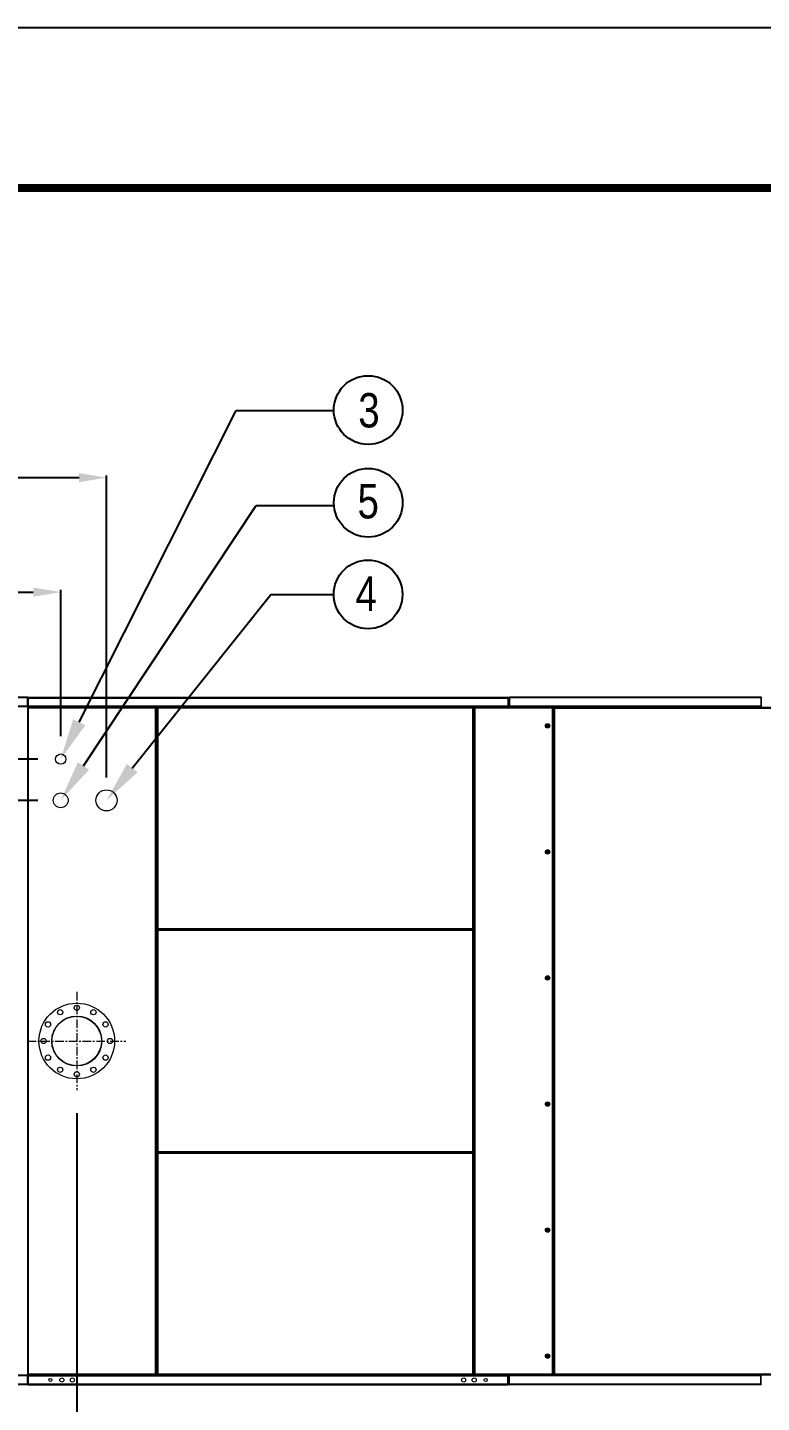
# Model space of a CAD drawing. Header units: millimetres. Extents: x -662366 to 32042, y -139401 to 24090.
# Drawn here: x 13228 to 16432, y 18091 to 24090 of the extents above; entities that cross this region are included whole.
import ezdxf
from ezdxf import colors
from ezdxf.entities.mleader import LeaderData, LeaderLine
from ezdxf.enums import TextEntityAlignment as Align
from ezdxf.math import Vec2, Vec3

# ---------------------------------------------------------------- set-up
doc = ezdxf.new("R2010")
doc.units = ezdxf.units.MM
doc.linetypes.add('CENTER', pattern=[2, 1.25, -0.25, 0.25, -0.25])
for name, color, linetype in [('center', 1, 'CENTER'), ('냉각탑_dim', 1, 'Continuous'), ('냉각탑_form', 1, 'Continuous'), ('냉각탑_text', 3, 'Continuous')]:
    doc.layers.add(name, color=color, linetype=linetype)
doc.styles.get("Standard").update_dxf_attribs({"font": 'arial.ttf'})
doc.dimstyles.new('1.40', dxfattribs={"dimscale": 20, "dimtxt": 1.5, "dimasz": 1, "dimexe": 0.5, "dimexo": 0.5, "dimgap": 0.5, "dimtad": 1, "dimdec": 0, "dimzin": 0, "dimdsep": 46, "dimtxsty": 'Standard', "dimcen": 0, "dimclrd": 2, "dimclre": 2, "dimclrt": 3, "dimadec": 0, "dimazin": 0, "dimtfac": 1, "dimtdec": 0, "dimtmove": 0, "dimatfit": 0, "dimfxl": 1, "dimtolj": 1, "dimtzin": 0, "dimlwd": -1, "dimlwe": -1, "dimarcsym": 0})

# ---------------------------------------------------------------- blocks, each defined once
blk = doc.blocks.new('*D278')
at = {"color": 2, "transparency": 16777216}
for p, q in [((13128.4, 19667.8), (10747.8, 19667.8)), ((10757.8, 19547.8), (10757.8, 18287.9)), ((11428.4, 18167.9), (10747.8, 18167.9))]:
    blk.add_line(p, q, dxfattribs=at)
for points in [[(10737.8, 19547.8), (10777.8, 19547.8), (10757.8, 19667.8)], [(10737.8, 18287.9), (10777.8, 18287.9), (10757.8, 18167.9)]]:
    blk.add_solid(points, dxfattribs=at)
at = {"layer": 'Defpoints', "color": 0, "transparency": 16777216}
for p in [(13228.4, 19667.8), (10757.8, 18167.9), (11528.4, 18167.9)]:
    blk.add_point(p, dxfattribs=at)
at = {"color": 3, "lineweight": 5, "transparency": 16777216, "insert": (10626.3, 18917.9), "char_height": 140, "attachment_point": 5, "rotation": 90}
blk.add_mtext('\\A1;1500', dxfattribs=at)
blk = doc.blocks.new('*D287')
at = {"color": 2, "transparency": 16777216}
for p, q in [((13443.6, 19353.3), (13443.6, 17286.9)), ((11528.4, 18067.9), (11528.4, 17286.9)), ((13323.6, 17296.9), (11648.4, 17296.9))]:
    blk.add_line(p, q, dxfattribs=at)
for points in [[(11648.4, 17316.9), (11648.4, 17276.9), (11528.4, 17296.9)], [(13323.6, 17316.9), (13323.6, 17276.9), (13443.6, 17296.9)]]:
    blk.add_solid(points, dxfattribs=at)
at = {"layer": 'Defpoints', "color": 0, "transparency": 16777216}
for p in [(13443.6, 19453.3), (11528.4, 18167.9), (11528.4, 17296.9)]:
    blk.add_point(p, dxfattribs=at)
at = {"color": 3, "lineweight": 5, "transparency": 16777216, "insert": (12486, 17428.3), "char_height": 140, "attachment_point": 5}
blk.add_mtext('\\A1;1915', dxfattribs=at)
blk = doc.blocks.new('*D288')
at = {"color": 2, "transparency": 16777216}
for p, q in [((11123, 21287.9), (11123, 21407.9)), ((11428.4, 21167.9), (11113, 21167.9)), ((11123, 20897.9), (11123, 21167.9)), ((13273.4, 20897.9), (11113, 20897.9)), ((11123, 20777.9), (11123, 20657.9))]:
    blk.add_line(p, q, dxfattribs=at)
for points in [[(11103, 21287.9), (11143, 21287.9), (11123, 21167.9)], [(11103, 20777.9), (11143, 20777.9), (11123, 20897.9)]]:
    blk.add_solid(points, dxfattribs=at)
at = {"layer": 'Defpoints', "color": 0, "transparency": 16777216}
for p in [(11123, 21167.9), (11528.4, 21167.9), (13373.4, 20897.9)]:
    blk.add_point(p, dxfattribs=at)
at = {"color": 3, "lineweight": 5, "transparency": 16777216, "insert": (10991.5, 21032.9), "char_height": 140, "attachment_point": 5, "rotation": 90}
blk.add_mtext('\\A1;270', dxfattribs=at)
blk = doc.blocks.new('*D289')
at = {"color": 2, "transparency": 16777216}
for p, q in [((11428.4, 21167.9), (10747.8, 21167.9)), ((10757.8, 21047.9), (10757.8, 20837.9)), ((13273.4, 20717.9), (10747.8, 20717.9))]:
    blk.add_line(p, q, dxfattribs=at)
for points in [[(10737.8, 21047.9), (10777.8, 21047.9), (10757.8, 21167.9)], [(10737.8, 20837.9), (10777.8, 20837.9), (10757.8, 20717.9)]]:
    blk.add_solid(points, dxfattribs=at)
at = {"layer": 'Defpoints', "color": 0, "transparency": 16777216}
for p in [(11528.4, 21167.9), (10757.8, 20717.9), (13373.4, 20717.9)]:
    blk.add_point(p, dxfattribs=at)
at = {"color": 3, "lineweight": 5, "transparency": 16777216, "insert": (10626.3, 20942.9), "char_height": 140, "attachment_point": 5, "rotation": 90}
blk.add_mtext('\\A1;450', dxfattribs=at)
blk = doc.blocks.new('*D290')
at = {"color": 2, "transparency": 16777216}
for p, q in [((11528.4, 21267.9), (11528.4, 21636.5)), ((11648.4, 21626.5), (13253.4, 21626.5)), ((13373.4, 20997.9), (13373.4, 21636.5))]:
    blk.add_line(p, q, dxfattribs=at)
for points in [[(11648.4, 21646.5), (11648.4, 21606.5), (11528.4, 21626.5)], [(13253.4, 21646.5), (13253.4, 21606.5), (13373.4, 21626.5)]]:
    blk.add_solid(points, dxfattribs=at)
at = {"layer": 'Defpoints', "color": 0, "transparency": 16777216}
for p in [(13373.4, 21626.5), (11528.4, 21167.9), (13373.4, 20897.9)]:
    blk.add_point(p, dxfattribs=at)
at = {"color": 3, "lineweight": 5, "transparency": 16777216, "insert": (12450.9, 21757.9), "char_height": 140, "attachment_point": 5}
blk.add_mtext('\\A1;1845', dxfattribs=at)
blk = doc.blocks.new('*D291')
at = {"color": 2, "transparency": 16777216}
for p, q in [((11528.4, 21267.9), (11528.4, 22136)), ((11648.4, 22126), (13453.4, 22126)), ((13573.4, 20817.9), (13573.4, 22136))]:
    blk.add_line(p, q, dxfattribs=at)
for points in [[(11648.4, 22146), (11648.4, 22106), (11528.4, 22126)], [(13453.4, 22146), (13453.4, 22106), (13573.4, 22126)]]:
    blk.add_solid(points, dxfattribs=at)
at = {"layer": 'Defpoints', "color": 0, "transparency": 16777216}
for p in [(13573.4, 22126), (11528.4, 21167.9), (13573.4, 20717.9)]:
    blk.add_point(p, dxfattribs=at)
at = {"color": 3, "lineweight": 5, "transparency": 16777216, "insert": (12550.9, 22257.5), "char_height": 140, "attachment_point": 5}
blk.add_mtext('\\A1;2045', dxfattribs=at)
blk = doc.blocks.new('43632')
at = {"color": 7, "lineweight": 13}
for centre, radius in [((149363.5, -87474.9), 165), ((149291, -87349.3), 11.5), ((149363.5, -87329.9), 11.5), ((149436, -87349.3), 11.5), ((149237.9, -87402.4), 11.5), ((149363.5, -87474.9), 109), ((149489.1, -87402.4), 11.5), ((149218.5, -87474.9), 11.5), ((149508.5, -87474.9), 11.5), ((149237.9, -87547.4), 11.5), ((149291, -87600.4), 11.5), ((149436, -87600.4), 11.5), ((149489.1, -87547.4), 11.5), ((149363.5, -87619.9), 11.5)]:
    blk.add_circle(centre, radius, dxfattribs=at)
blk = doc.blocks.new('4')
at = {"color": 0, "lineweight": 20}
for p, q in [((13228.4, 21167.9), (12228.4, 21167.9)), ((13228.4, 21164.9), (12228.4, 21164.9)), ((13228.4, 21128.9), (12228.4, 21128.9)), ((13228.4, 21125.9), (12228.4, 21125.9)), ((13228.4, 18209.9), (12228.4, 18209.9)), ((13228.4, 18206.9), (12228.4, 18206.9)), ((13228.4, 18170.9), (12228.4, 18170.9)), ((13228.4, 18167.9), (12228.4, 18167.9))]:
    blk.add_line(p, q, dxfattribs=at)
at = {"lineweight": 20}
blk.add_line((13228.4, 21164.4), (13228.4, 21167.9), dxfattribs=at)
at = {"color": 7, "lineweight": 20, "ltscale": 0.001111}
for p, q in [((13228.4, 21164.4), (13230.4, 21164.4)), ((13230.4, 21120.4), (13228.4, 21120.4)), ((13231.9, 21121.9), (13231.9, 21123.9)), ((13231.9, 21123.9), (13231.9, 21121.9)), ((13787.9, 21121.9), (13787.9, 21123.9)), ((13789.4, 21120.4), (13791.4, 21120.4)), ((15326.4, 21164.4), (15328.4, 21164.4)), ((15335.1, 21125.9), (15335.1, 21123.9)), ((16101.2, 21125.9), (16101.2, 21123.9)), ((16430.4, 21167.9), (16432.4, 21167.9)), ((16430.4, 21163.2), (16432.4, 21163.2)), ((13892.9, 20154.9), (13892.9, 20152.9)), ((13896.4, 20154.9), (13896.4, 20152.9)), ((13906, 20152.9), (13906, 20154.9)), ((13907.4, 20152.9), (13907.4, 20154.9)), ((13941.4, 20152.9), (13941.4, 20154.9)), ((13941.4, 20152.9), (13941.4, 20154.9)), ((13943.4, 20152.9), (13943.4, 20154.9)), ((13945.4, 20152.9), (13945.4, 20154.9)), ((13947.4, 20152.9), (13947.4, 20154.9)), ((13947.4, 20154.9), (13947.4, 20152.9)), ((13950.5, 20152.9), (13950.5, 20154.9)), ((13951.5, 20152.9), (13951.5, 20154.9)), ((14561.5, 20152.9), (14561.5, 20154.9)), ((15171.5, 20152.9), (15171.5, 20154.9)), ((13892.9, 19182.9), (13892.9, 19180.9)), ((13896.4, 19182.9), (13896.4, 19180.9)), ((13906, 19180.9), (13906, 19182.9)), ((13907.4, 19180.9), (13907.4, 19182.9)), ((13941.4, 19180.9), (13941.4, 19182.9)), ((13941.4, 19180.9), (13941.4, 19182.9)), ((13943.4, 19180.9), (13943.4, 19182.9)), ((13945.4, 19180.9), (13945.4, 19182.9)), ((13947.4, 19180.9), (13947.4, 19182.9)), ((13947.4, 19182.9), (13947.4, 19180.9)), ((13950.5, 19180.9), (13950.5, 19182.9)), ((13951.6, 19180.9), (13951.6, 19182.9)), ((14561.6, 19180.9), (14561.6, 19182.9)), ((15171.6, 19180.9), (15171.6, 19182.9)), ((13230.4, 18215.4), (13228.4, 18215.4)), ((13231.9, 18213.9), (13231.9, 18211.9)), ((13231.9, 18211.9), (13231.9, 18213.9)), ((13428.4, 18209.9), (13428.4, 18211.9)), ((13787.9, 18213.9), (13787.9, 18211.9)), ((13789.4, 18215.4), (13791.4, 18215.4)), ((13941.4, 18211.4), (13943.4, 18211.4)), ((13951.6, 18209.9), (13951.6, 18211.9)), ((14561.6, 18209.9), (14561.6, 18211.9)), ((15171.6, 18209.9), (15171.6, 18211.9)), ((15172.7, 18215.4), (15172.7, 18213.4)), ((15200.6, 18211.9), (15200.6, 18209.9)), ((15335.1, 18211.9), (15335.1, 18209.9)), ((16101.2, 18209.9), (16101.2, 18211.9)), ((13230.4, 18171.4), (13228.4, 18171.4)), ((15328.4, 18171.4), (15326.4, 18171.4)), ((16432.4, 18167.9), (16430.4, 18167.9))]:
    blk.add_line(p, q, dxfattribs=at)
at = {"color": 7, "lineweight": 20, "ltscale": 0.019444}
for p, q in [((13228.4, 21129.4), (13228.4, 21164.4)), ((13230.4, 21129.4), (13230.4, 21164.4)), ((13231.9, 21164.4), (13231.9, 21129.4)), ((15324.9, 21164.4), (15324.9, 21129.4)), ((15326.4, 21164.4), (15326.4, 21129.4)), ((15328.4, 21164.4), (15328.4, 21129.4)), ((13228.4, 18171.4), (13228.4, 18206.4)), ((13230.4, 18171.4), (13230.4, 18206.4)), ((13231.9, 18171.4), (13231.9, 18206.4)), ((15324.9, 18171.4), (15324.9, 18206.4)), ((15326.4, 18206.4), (15326.4, 18171.4)), ((15328.4, 18206.4), (15328.4, 18171.4))]:
    blk.add_line(p, q, dxfattribs=at)
at = {"color": 7, "lineweight": 20, "ltscale": 5.55556e-05}
for p, q in [((13228.4, 21120.4), (13228.4, 21120.3)), ((13230.4, 21120.4), (13230.4, 21120.3)), ((13232, 21123.9), (13231.9, 21123.9)), ((13232, 21121.9), (13231.9, 21121.9)), ((13787.9, 21123.9), (13787.8, 21123.9)), ((13787.9, 21121.9), (13787.8, 21121.9)), ((13789.4, 21120.3), (13789.4, 21120.4)), ((13791.4, 21120.3), (13791.4, 21120.4)), ((13228.4, 18215.5), (13228.4, 18215.4)), ((13230.4, 18215.5), (13230.4, 18215.4)), ((13231.9, 18213.9), (13232, 18213.9)), ((13231.9, 18211.9), (13232, 18211.9)), ((13787.8, 18213.9), (13787.9, 18213.9)), ((13787.8, 18211.9), (13787.9, 18211.9)), ((13789.4, 18215.4), (13789.4, 18215.5)), ((13791.4, 18215.4), (13791.4, 18215.5))]:
    blk.add_line(p, q, dxfattribs=at)
at = {"color": 7, "lineweight": 20}
for p, q in [((13228.4, 21120.3), (13228.4, 18215.5)), ((13231.9, 21167.9), (15324.9, 21167.9)), ((13231.9, 21164.4), (15324.9, 21164.4)), ((15324.9, 21129.4), (13231.9, 21129.4)), ((15324.9, 21125.9), (13231.9, 21125.9)), ((13232, 21120.3), (13232, 18215.5)), ((13787.8, 18215.5), (13787.8, 21120.3)), ((13791.4, 18215.5), (13791.4, 21120.3)), ((13792.9, 18211.9), (13792.9, 21123.9)), ((13792.9, 21120.4), (13792.9, 20202.4)), ((13793.4, 21120.4), (13793.4, 20158.4)), ((15171.9, 21123.9), (13796.9, 21123.9)), ((13796.9, 21120.4), (13796.9, 20158.4)), ((15171.9, 21120.4), (13796.9, 21120.4)), ((16427.3, 21167.9), (15333.5, 21167.9)), ((16427.3, 21164.8), (15333.5, 21164.8)), ((16427.3, 21129), (15333.5, 21129)), ((16427.3, 21125.9), (15333.5, 21125.9)), ((15520.3, 18215), (15520.3, 21120.8)), ((15523.4, 18215), (15523.4, 21120.8)), ((15524.9, 18215), (15524.9, 21120.8)), ((15526.4, 21120.8), (15526.4, 18215)), ((15529.5, 21123.9), (16623.3, 21123.9)), ((15529.5, 21120.8), (16623.3, 21120.8)), ((15529.5, 21120.8), (15529.5, 18215)), ((13796.9, 20158.4), (15171.9, 20158.4)), ((13793.4, 20149.4), (13793.4, 19186.4)), ((13796.9, 20154.9), (15171.9, 20154.9)), ((15171.9, 20152.9), (13796.9, 20152.9)), ((13796.9, 20149.4), (13796.9, 19186.4)), ((15171.9, 20149.4), (13796.9, 20149.4)), ((13793.4, 19177.4), (13793.4, 18215.4)), ((13796.9, 19186.4), (15171.9, 19186.4)), ((13796.9, 19182.9), (15171.9, 19182.9)), ((15171.9, 19180.9), (13796.9, 19180.9)), ((13796.9, 19177.4), (13796.9, 18215.4)), ((15171.9, 19177.4), (13796.9, 19177.4)), ((13792.9, 19133.4), (13792.9, 18215.4)), ((13231.9, 18209.9), (15324.9, 18209.9)), ((13231.9, 18206.4), (15324.9, 18206.4)), ((13796.9, 18215.4), (15171.9, 18215.4)), ((13796.9, 18211.9), (15171.9, 18211.9)), ((16427.3, 18209.9), (15333.5, 18209.9)), ((16427.3, 18206.8), (15333.5, 18206.8)), ((15529.5, 18215), (16623.3, 18215)), ((15529.5, 18211.9), (16623.3, 18211.9)), ((13231.9, 18171.4), (15324.9, 18171.4)), ((13231.9, 18167.9), (15324.9, 18167.9)), ((16427.3, 18171), (15333.5, 18171)), ((16427.3, 18167.9), (15333.5, 18167.9))]:
    blk.add_line(p, q, dxfattribs=at)
at = {"color": 7, "lineweight": 20, "ltscale": 0.002}
for p, q in [((13228.4, 21120.3), (13232, 21120.3)), ((13232, 21123.9), (13232, 21120.3)), ((13787.8, 21123.9), (13787.8, 21120.3)), ((13791.4, 21120.3), (13787.8, 21120.3)), ((13228.4, 18215.5), (13232, 18215.5)), ((13232, 18211.9), (13232, 18215.5)), ((13787.8, 18211.9), (13787.8, 18215.5)), ((13791.4, 18215.5), (13787.8, 18215.5))]:
    blk.add_line(p, q, dxfattribs=at)
at = {"color": 7, "lineweight": 20, "ltscale": 0.000888889}
for p, q in [((13232, 21120.4), (13230.4, 21120.4)), ((13787.8, 21120.4), (13789.4, 21120.4)), ((15174.5, 21120.8), (15176.1, 21120.8)), ((15177.6, 21122.3), (15177.6, 21123.9)), ((15330.4, 21167.9), (15332, 21167.9)), ((15330.4, 21129), (15332, 21129)), ((15527.9, 21123.9), (15527.9, 21122.3)), ((15527.9, 21123.9), (15529.5, 21123.9)), ((15527.9, 21122.3), (15529.5, 21122.3)), ((16398.8, 21124.3), (16398.8, 21125.9)), ((16418.8, 21124.3), (16418.8, 21125.9)), ((16430.4, 21167.9), (16428.8, 21167.9)), ((16430.4, 21129), (16428.8, 21129)), ((13232, 18215.4), (13230.4, 18215.4)), ((13787.8, 18215.4), (13789.4, 18215.4)), ((15176.1, 18215), (15174.5, 18215)), ((15177.6, 18211.9), (15177.6, 18213.5)), ((15330.4, 18206.8), (15332, 18206.8)), ((15529.5, 18213.5), (15527.9, 18213.5)), ((15527.9, 18211.9), (15527.9, 18213.5)), ((15529.5, 18211.9), (15527.9, 18211.9)), ((16398.8, 18211.5), (16398.8, 18209.9)), ((16418.8, 18211.5), (16418.8, 18209.9)), ((16430.4, 18206.8), (16428.8, 18206.8)), ((15330.4, 18167.9), (15332, 18167.9)), ((16430.4, 18167.9), (16428.8, 18167.9))]:
    blk.add_line(p, q, dxfattribs=at)
at = {"color": 7, "lineweight": 20, "ltscale": 0.001944}
for p, q in [((13231.9, 21164.4), (13231.9, 21167.9)), ((13231.9, 21129.4), (13231.9, 21125.9)), ((13792.9, 21123.9), (13789.4, 21123.9)), ((13796.4, 21123.9), (13792.9, 21123.9)), ((13793.4, 21120.4), (13796.9, 21120.4)), ((13796.4, 21120.4), (13796.4, 21123.9)), ((13796.9, 21123.9), (13796.9, 21120.4)), ((15171.9, 21123.9), (15171.9, 21120.4)), ((15175.4, 21120.4), (15171.9, 21120.4)), ((15324.9, 21164.4), (15324.9, 21167.9)), ((15324.9, 21129.4), (15324.9, 21125.9)), ((13793.4, 20158.4), (13796.9, 20158.4)), ((13796.9, 20154.9), (13796.9, 20158.4)), ((15171.9, 20154.9), (15171.9, 20158.4)), ((15175.4, 20158.4), (15171.9, 20158.4)), ((13793.4, 20149.4), (13796.9, 20149.4)), ((13796.9, 20152.9), (13796.9, 20149.4)), ((15171.9, 20152.9), (15171.9, 20149.4)), ((15175.4, 20149.4), (15171.9, 20149.4)), ((13793.4, 19186.4), (13796.9, 19186.4)), ((13793.4, 19177.4), (13796.9, 19177.4)), ((13796.9, 19182.9), (13796.9, 19186.4)), ((13796.9, 19180.9), (13796.9, 19177.4)), ((15171.9, 19182.9), (15171.9, 19186.4)), ((15175.4, 19186.4), (15171.9, 19186.4)), ((15171.9, 19180.9), (15171.9, 19177.4)), ((15175.4, 19177.4), (15171.9, 19177.4)), ((13231.9, 18206.4), (13231.9, 18209.9)), ((13796.4, 18211.9), (13792.9, 18211.9)), ((13793.4, 18215.4), (13796.9, 18215.4)), ((13796.4, 18211.9), (13796.4, 18215.4)), ((13796.9, 18211.9), (13796.9, 18215.4)), ((15171.9, 18211.9), (15171.9, 18215.4)), ((15175.4, 18215.4), (15171.9, 18215.4)), ((15324.9, 18206.4), (15324.9, 18209.9)), ((13231.9, 18167.9), (13231.9, 18171.4)), ((15324.9, 18167.9), (15324.9, 18171.4))]:
    blk.add_line(p, q, dxfattribs=at)
at = {"color": 7, "lineweight": 20, "ltscale": 6.4231e-06}
for p, q in [((13231.9, 21123.9), (13231.9, 21123.9)), ((13231.9, 21121.9), (13231.9, 21121.9)), ((13231.9, 18213.9), (13231.9, 18213.9)), ((13231.9, 18211.9), (13231.9, 18211.9))]:
    blk.add_line(p, q, dxfattribs=at)
at = {"color": 7, "lineweight": 20, "ltscale": 0.000833333}
for p, q in [((13231.9, 21120.4), (13231.9, 21121.9)), ((15177.6, 21120.8), (15176.1, 21120.8)), ((15177.6, 21120.8), (15177.6, 21122.3)), ((15333.5, 21167.9), (15332, 21167.9)), ((15333.5, 21167.9), (15332, 21167.9)), ((15332, 21129), (15333.5, 21129)), ((15526.4, 21120.8), (15524.9, 21120.8)), ((15527.9, 21120.8), (15527.9, 21122.3)), ((16428.8, 21167.9), (16427.3, 21167.9)), ((16428.8, 21167.9), (16427.3, 21167.9)), ((16428.8, 21129), (16427.3, 21129)), ((16427.3, 21129), (16427.3, 21127.5)), ((13231.9, 18215.4), (13231.9, 18213.9)), ((13791.4, 18215.4), (13792.9, 18215.4)), ((15177.6, 18215), (15176.1, 18215)), ((15177.6, 18215), (15177.6, 18213.5)), ((15332, 18206.8), (15333.5, 18206.8)), ((15526.4, 18215), (15524.9, 18215)), ((15527.9, 18215), (15527.9, 18213.5)), ((16427.3, 18206.8), (16427.3, 18208.3)), ((16428.8, 18206.8), (16427.3, 18206.8)), ((16428.8, 18206.8), (16427.3, 18206.8)), ((15333.5, 18167.9), (15332, 18167.9)), ((16428.8, 18167.9), (16427.3, 18167.9))]:
    blk.add_line(p, q, dxfattribs=at)
at = {"color": 7, "lineweight": 20, "ltscale": 6.29548e-05}
blk.add_line((13232, 21120.4), (13231.9, 21120.4), dxfattribs=at)
at = {"color": 7, "lineweight": 20, "ltscale": 0.308778}
for p, q in [((13787.8, 21123.9), (13232, 21123.9)), ((13787.8, 21120.3), (13232, 21120.3)), ((13232, 18215.5), (13787.8, 18215.5)), ((13232, 18211.9), (13787.8, 18211.9))]:
    blk.add_line(p, q, dxfattribs=at)
at = {"color": 7, "lineweight": 20, "ltscale": 5.55704e-05}
blk.add_line((13787.8, 21120.4), (13787.8, 21120.3), dxfattribs=at)
at = {"color": 7, "lineweight": 20, "ltscale": 0.000833337}
for p, q in [((13787.9, 21123.9), (13789.4, 21123.9)), ((13787.9, 21121.9), (13789.4, 21121.9)), ((13789.4, 18213.9), (13787.9, 18213.9)), ((13789.4, 18211.9), (13787.9, 18211.9))]:
    blk.add_line(p, q, dxfattribs=at)
at = {"color": 7, "lineweight": 20, "ltscale": 0.00094308}
blk.add_line((13792.9, 21123.4), (13791.2, 21123.4), dxfattribs=at)
at = {"color": 7, "lineweight": 20, "ltscale": 0.000864169}
blk.add_line((13791.3, 21120.4), (13792.9, 21120.4), dxfattribs=at)
at = {"color": 7, "lineweight": 20, "ltscale": 0.000277763}
for p, q in [((13796.4, 21123.9), (13796.9, 21123.9)), ((13796.4, 18211.9), (13796.9, 18211.9))]:
    blk.add_line(p, q, dxfattribs=at)
at = {"color": 7, "lineweight": 20, "ltscale": 0.003167}
blk.add_line((15177.6, 21123.9), (15171.9, 21123.9), dxfattribs=at)
at = {"color": 7, "lineweight": 20, "ltscale": 0.001445}
blk.add_line((15174.5, 21120.4), (15171.9, 21120.4), dxfattribs=at)
at = {"color": 7, "lineweight": 20, "ltscale": 0.265696}
for p, q in [((15171.9, 20642.1), (15171.9, 21120.4)), ((15175.4, 20642.1), (15175.4, 21120.4))]:
    blk.add_line(p, q, dxfattribs=at)
at = {"color": 7, "lineweight": 20, "ltscale": 0.000222222}
for p, q in [((15174.5, 21120.4), (15174.5, 21120.8)), ((15324.9, 18206.8), (15325.3, 18206.8)), ((13231.9, 18171), (13231.5, 18171))]:
    blk.add_line(p, q, dxfattribs=at)
at = {"color": 7, "lineweight": 20, "ltscale": 0.265918}
for p, q in [((15176.1, 20642.1), (15176.1, 21120.8)), ((15177.6, 20642.1), (15177.6, 21120.8)), ((15178.4, 21120.8), (15178.4, 20642.1)), ((15181.5, 21120.8), (15181.5, 20642.1))]:
    blk.add_line(p, q, dxfattribs=at)
at = {"color": 7, "lineweight": 20, "ltscale": 0.002167}
for p, q in [((15177.6, 21123.9), (15181.5, 21123.9)), ((15177.6, 21122.3), (15181.5, 21122.3)), ((15181.5, 21120.8), (15177.6, 21120.8)), ((15177.6, 18213.5), (15181.5, 18213.5)), ((15177.6, 18211.9), (15181.5, 18211.9))]:
    blk.add_line(p, q, dxfattribs=at)
at = {"color": 7, "lineweight": 20, "ltscale": 0.001722}
for p, q in [((15178.4, 21120.8), (15181.5, 21120.8)), ((15181.5, 21123.9), (15181.5, 21120.8)), ((15333.5, 21167.9), (15333.5, 21164.8)), ((15333.5, 21167.9), (15333.5, 21164.8)), ((15333.5, 21125.9), (15333.5, 21129)), ((15520.3, 21123.9), (15520.3, 21120.8)), ((15523.4, 21120.8), (15520.3, 21120.8)), ((15526.4, 21120.8), (15529.5, 21120.8)), ((15529.5, 21123.9), (15529.5, 21120.8)), ((16427.3, 21167.9), (16427.3, 21164.8)), ((16427.3, 21125.9), (16427.3, 21129)), ((15178.4, 18215), (15181.5, 18215)), ((15181.5, 18211.9), (15181.5, 18215)), ((15333.5, 18209.9), (15333.5, 18206.8)), ((15520.3, 18211.9), (15520.3, 18215)), ((15523.4, 18215), (15520.3, 18215)), ((15526.4, 18215), (15529.5, 18215)), ((15529.5, 18211.9), (15529.5, 18215)), ((16427.3, 18209.9), (16427.3, 18206.8)), ((15333.5, 18167.9), (15333.5, 18171)), ((15333.5, 18167.9), (15333.5, 18171)), ((16427.3, 18167.9), (16427.3, 18171))]:
    blk.add_line(p, q, dxfattribs=at)
at = {"color": 7, "lineweight": 20, "ltscale": 0.188222}
for p, q in [((15520.3, 21123.9), (15181.5, 21123.9)), ((15520.3, 21120.8), (15181.5, 21120.8)), ((15181.5, 18215), (15520.3, 18215)), ((15181.5, 18211.9), (15520.3, 18211.9))]:
    blk.add_line(p, q, dxfattribs=at)
at = {"color": 7, "lineweight": 20, "ltscale": 0.021611}
for p, q in [((15330.4, 21167.9), (15330.4, 21129)), ((15332, 21167.9), (15332, 21129)), ((16428.8, 21167.9), (16428.8, 21129)), ((16430.4, 21167.9), (16430.4, 21129)), ((15330.4, 18167.9), (15330.4, 18206.8)), ((15332, 18167.9), (15332, 18206.8)), ((16428.8, 18167.9), (16428.8, 18206.8)), ((16428.8, 18167.9), (16428.8, 18206.8)), ((16430.4, 18167.9), (16430.4, 18206.8))]:
    blk.add_line(p, q, dxfattribs=at)
at = {"color": 7, "lineweight": 20, "ltscale": 0.002803}
blk.add_line((15330.4, 21123.9), (15330.4, 21128.9), dxfattribs=at)
at = {"color": 7, "lineweight": 20, "ltscale": 0.005602}
blk.add_line((15343.6, 21167.9), (15333.5, 21167.9), dxfattribs=at)
at = {"color": 7, "lineweight": 20, "ltscale": 0.009389}
for p, q in [((15350.4, 21167.9), (15333.5, 21167.9)), ((16427.3, 21167.9), (16410.4, 21167.9))]:
    blk.add_line(p, q, dxfattribs=at)
at = {"color": 7, "lineweight": 20, "ltscale": 0.00111}
blk.add_line((15333.6, 21123.9), (15333.6, 21125.9), dxfattribs=at)
at = {"color": 7, "lineweight": 20, "ltscale": 0.003787}
blk.add_line((15343.6, 21167.9), (15350.4, 21167.9), dxfattribs=at)
at = {"color": 7, "lineweight": 20, "ltscale": 0.155556}
for p, q in [((15350.4, 21167.9), (15630.4, 21167.9)), ((16130.4, 21167.9), (16410.4, 21167.9))]:
    blk.add_line(p, q, dxfattribs=at)
at = {"color": 7, "lineweight": 20, "ltscale": 1.55751e-05}
blk.add_line((15474.6, 21123.9), (15474.5, 21123.9), dxfattribs=at)
at = {"color": 7, "lineweight": 20, "ltscale": 0.004222}
for p, q in [((15520.3, 21122.4), (15527.9, 21122.4)), ((15527.9, 18213.4), (15520.3, 18213.4))]:
    blk.add_line(p, q, dxfattribs=at)
at = {"color": 7, "lineweight": 20, "ltscale": 0.00083335}
for p, q in [((15523.4, 21120.8), (15524.9, 21120.8)), ((15523.4, 18215), (15524.9, 18215))]:
    blk.add_line(p, q, dxfattribs=at)
at = {"color": 7, "lineweight": 20, "ltscale": 0.000888874}
blk.add_line((15527.9, 21120.8), (15529.5, 21120.8), dxfattribs=at)
at = {"color": 7, "lineweight": 20, "ltscale": 0.027778}
for p, q in [((15630.4, 21167.9), (15680.4, 21167.9)), ((16080.4, 21167.9), (16130.4, 21167.9))]:
    blk.add_line(p, q, dxfattribs=at)
at = {"color": 7, "lineweight": 20, "ltscale": 0.222222}
blk.add_line((15680.4, 21167.9), (16080.4, 21167.9), dxfattribs=at)
at = {"color": 7, "lineweight": 20, "ltscale": 0.000222223}
for p, q in [((16398.8, 21123.9), (16398.8, 21124.3)), ((16418.8, 21123.9), (16418.8, 21124.3))]:
    blk.add_line(p, q, dxfattribs=at)
at = {"color": 7, "lineweight": 20, "ltscale": 0.011111}
for p, q in [((16398.8, 21124.3), (16418.8, 21124.3)), ((16418.8, 18211.5), (16398.8, 18211.5)), ((16418.8, 18209.9), (16398.8, 18209.9))]:
    blk.add_line(p, q, dxfattribs=at)
at = {"color": 7, "lineweight": 20, "ltscale": 0.002588}
blk.add_line((16410.4, 21167.9), (16415.1, 21167.9), dxfattribs=at)
at = {"color": 7, "lineweight": 20, "ltscale": 0.007103}
blk.add_line((16414.5, 21167.9), (16427.3, 21167.9), dxfattribs=at)
at = {"color": 7, "lineweight": 20, "ltscale": 0.265556}
for p, q in [((15171.9, 18215.4), (15171.9, 20642.1)), ((15175.4, 18215.4), (15175.4, 20642.1))]:
    blk.add_line(p, q, dxfattribs=at)
at = {"color": 7, "lineweight": 20, "ltscale": 0.265778}
for p, q in [((15176.1, 18215), (15176.1, 20642.1)), ((15177.6, 18215), (15177.6, 20642.1)), ((15178.4, 20642.1), (15178.4, 18215)), ((15181.5, 20642.1), (15181.5, 18215))]:
    blk.add_line(p, q, dxfattribs=at)
at = {"color": 7, "lineweight": 20, "ltscale": 0.000833334}
for p, q in [((13791.4, 20202.4), (13792.9, 20202.4)), ((13791.4, 19872.9), (13792.9, 19872.9)), ((13791.4, 19832.9), (13792.9, 19832.9)), ((13791.4, 19502.9), (13792.9, 19502.9)), ((13791.4, 19462.9), (13792.9, 19462.9)), ((13791.4, 19133.4), (13792.9, 19133.4))]:
    blk.add_line(p, q, dxfattribs=at)
at = {"color": 7, "lineweight": 20, "ltscale": 0.173056}
for p, q in [((13792.9, 19881.9), (13792.9, 20193.4)), ((13792.9, 19142.4), (13792.9, 19453.9))]:
    blk.add_line(p, q, dxfattribs=at)
at = {"color": 7, "lineweight": 20, "ltscale": 0.005}
for p, q in [((13796.4, 20149.4), (13796.4, 20158.4)), ((15174.5, 20149.4), (15174.5, 20158.4)), ((13796.4, 19177.4), (13796.4, 19186.4)), ((15174.5, 19177.4), (15174.5, 19186.4))]:
    blk.add_line(p, q, dxfattribs=at)
at = {"color": 7, "lineweight": 20, "ltscale": 0.022222}
for p, q in [((13792.9, 19832.9), (13792.9, 19872.9)), ((13792.9, 19462.9), (13792.9, 19502.9))]:
    blk.add_line(p, q, dxfattribs=at)
at = {"color": 7, "lineweight": 20, "ltscale": 0.183333}
blk.add_line((13792.9, 19502.9), (13792.9, 19832.9), dxfattribs=at)
at = {"color": 7, "lineweight": 20, "ltscale": 0.000203026}
blk.add_line((13228.4, 18206.4), (13228.4, 18206.8), dxfattribs=at)
at = {"color": 7, "lineweight": 20, "ltscale": 1.29946e-05}
blk.add_line((13231.5, 18209.9), (13231.5, 18209.9), dxfattribs=at)
at = {"color": 7, "lineweight": 20, "ltscale": 0.000222127}
blk.add_line((13231.5, 18209.9), (13231.9, 18209.9), dxfattribs=at)
at = {"color": 7, "lineweight": 20, "ltscale": 0.000580935}
for p, q in [((13231.5, 18206.8), (13231.5, 18207.8)), ((15325.3, 18207.8), (15325.3, 18206.8)), ((15325.3, 18206.8), (15325.3, 18207.8))]:
    blk.add_line(p, q, dxfattribs=at)
at = {"color": 7, "lineweight": 20, "ltscale": 0.019889}
for p, q in [((13231.5, 18206.8), (13231.5, 18171)), ((15325.3, 18206.8), (15325.3, 18171)), ((15325.3, 18171), (15325.3, 18206.8))]:
    blk.add_line(p, q, dxfattribs=at)
at = {"color": 7, "lineweight": 20, "ltscale": 0.000222221}
blk.add_line((13231.5, 18206.8), (13231.9, 18206.8), dxfattribs=at)
at = {"color": 7, "lineweight": 20, "ltscale": 0.000277643}
blk.add_line((13578.5, 18211.4), (13578.5, 18211.9), dxfattribs=at)
at = {"color": 7, "lineweight": 20, "ltscale": 0.001297}
blk.add_line((13580.9, 18211.4), (13578.5, 18211.4), dxfattribs=at)
at = {"color": 7, "lineweight": 20, "ltscale": 0.000277654}
blk.add_line((13580.9, 18211.4), (13580.9, 18211.9), dxfattribs=at)
at = {"color": 7, "lineweight": 20, "ltscale": 0.001937}
blk.add_line((13584.4, 18211.4), (13580.9, 18211.4), dxfattribs=at)
at = {"color": 7, "lineweight": 20, "ltscale": 0.000277655}
blk.add_line((13584.4, 18211.4), (13584.4, 18211.9), dxfattribs=at)
at = {"color": 7, "lineweight": 20, "ltscale": 0.178662}
blk.add_line((13906, 18211.4), (13584.4, 18211.4), dxfattribs=at)
at = {"color": 7, "lineweight": 20, "ltscale": 0.000832482}
blk.add_line((13688.4, 18209.9), (13688.4, 18211.4), dxfattribs=at)
at = {"color": 7, "lineweight": 20, "ltscale": 0.000924157}
for p, q in [((13714.9, 18210.9), (13713.4, 18210.2)), ((13721.9, 18210.9), (13723.4, 18210.2)), ((13721.9, 18210.9), (13723.4, 18210.2))]:
    blk.add_line(p, q, dxfattribs=at)
at = {"color": 7, "lineweight": 20, "ltscale": 0.00411}
blk.add_line((13713.4, 18210.2), (13720.8, 18210.2), dxfattribs=at)
at = {"color": 7, "lineweight": 20, "ltscale": 0.000338047}
for p, q in [((13713.9, 18209.9), (13713.4, 18210.2)), ((13722.9, 18209.9), (13723.4, 18210.2))]:
    blk.add_line(p, q, dxfattribs=at)
at = {"color": 7, "lineweight": 20, "ltscale": 0.000599594}
for p, q in [((13714.9, 18210.9), (13713.9, 18211.4)), ((13721.9, 18210.9), (13722.9, 18211.4))]:
    blk.add_line(p, q, dxfattribs=at)
at = {"color": 7, "lineweight": 20, "ltscale": 0.002877}
blk.add_line((13720.1, 18210.9), (13714.9, 18210.9), dxfattribs=at)
at = {"color": 7, "lineweight": 20, "ltscale": 0.001012}
blk.add_line((13721.9, 18210.9), (13720.1, 18210.9), dxfattribs=at)
at = {"color": 7, "lineweight": 20, "ltscale": 0.001446}
blk.add_line((13720.8, 18210.2), (13723.4, 18210.2), dxfattribs=at)
at = {"color": 7, "lineweight": 20, "ltscale": 0.000832472}
blk.add_line((13725.5, 18211.4), (13725.5, 18209.9), dxfattribs=at)
at = {"color": 7, "lineweight": 20, "ltscale": 5.55408e-05}
blk.add_line((13787.8, 18215.5), (13787.8, 18215.4), dxfattribs=at)
at = {"color": 7, "lineweight": 20, "ltscale": 0.000277671}
blk.add_line((13906, 18211.4), (13906, 18211.9), dxfattribs=at)
at = {"color": 7, "lineweight": 20, "ltscale": 0.000804938}
blk.add_line((13907.4, 18211.4), (13906, 18211.4), dxfattribs=at)
at = {"color": 7, "lineweight": 20, "ltscale": 0.000277672}
blk.add_line((13907.4, 18211.4), (13907.4, 18211.9), dxfattribs=at)
at = {"color": 7, "lineweight": 20, "ltscale": 0.01886}
blk.add_line((13941.4, 18211.4), (13907.4, 18211.4), dxfattribs=at)
at = {"color": 7, "lineweight": 20, "ltscale": 0.000833316}
blk.add_line((13919, 18211.4), (13919, 18209.9), dxfattribs=at)
at = {"color": 7, "lineweight": 20, "ltscale": 0.000277733}
for p, q in [((13941.4, 18211.4), (13941.4, 18211.9)), ((13943.4, 18211.4), (13943.4, 18211.9))]:
    blk.add_line(p, q, dxfattribs=at)
at = {"color": 7, "lineweight": 20, "ltscale": 0.000277721}
blk.add_line((13941.4, 18211.4), (13941.4, 18211.9), dxfattribs=at)
at = {"color": 7, "lineweight": 20, "ltscale": 2.83951e-05}
blk.add_line((13941.4, 18211.4), (13941.4, 18211.4), dxfattribs=at)
at = {"color": 7, "lineweight": 20, "ltscale": 0.001884}
blk.add_line((15177.6, 18211.9), (15174.2, 18211.9), dxfattribs=at)
at = {"color": 7, "lineweight": 20, "ltscale": 0.001866}
blk.add_line((15177.6, 18211.9), (15174.2, 18211.9), dxfattribs=at)
at = {"color": 7, "lineweight": 20, "ltscale": 0.000222164}
blk.add_line((15174.5, 18215), (15174.5, 18215.4), dxfattribs=at)
at = {"color": 7, "lineweight": 20, "ltscale": 0.000444358}
blk.add_line((15178.4, 18215), (15177.6, 18215), dxfattribs=at)
at = {"color": 7, "lineweight": 20, "ltscale": 0.000222226}
for p, q in [((15324.9, 18209.9), (15325.3, 18209.9)), ((15328.4, 18206.4), (15328.4, 18206.8))]:
    blk.add_line(p, q, dxfattribs=at)
at = {"color": 7, "lineweight": 20, "ltscale": 1.29913e-05}
blk.add_line((15325.3, 18209.9), (15325.3, 18209.9), dxfattribs=at)
at = {"color": 7, "lineweight": 20, "ltscale": 0.002801}
blk.add_line((15330.4, 18206.8), (15330.4, 18211.9), dxfattribs=at)
at = {"color": 7, "lineweight": 20, "ltscale": 0.001112}
for p, q in [((15333.6, 18209.9), (15333.6, 18211.9)), ((16432.4, 18172.6), (16430.4, 18172.6))]:
    blk.add_line(p, q, dxfattribs=at)
at = {"color": 7, "lineweight": 20, "ltscale": 0.349446}
blk.add_line((16081.3, 18209.9), (15452.3, 18209.9), dxfattribs=at)
at = {"color": 7, "lineweight": 20, "ltscale": 0.011044}
blk.add_line((16101.2, 18209.9), (16081.3, 18209.9), dxfattribs=at)
at = {"color": 7, "lineweight": 20, "ltscale": 0.000222224}
for p, q in [((16398.8, 18211.9), (16398.8, 18211.5)), ((16418.8, 18211.9), (16418.8, 18211.5))]:
    blk.add_line(p, q, dxfattribs=at)
at = {"color": 7, "lineweight": 20, "ltscale": 0.008666}
blk.add_line((16434.4, 18209.9), (16418.8, 18209.9), dxfattribs=at)
at = {"color": 7, "lineweight": 20, "ltscale": 0.000203598}
blk.add_line((13228.4, 18171), (13228.4, 18171.4), dxfattribs=at)
at = {"color": 7, "lineweight": 20, "ltscale": 0.000203753}
blk.add_line((13231.9, 18167.9), (13231.5, 18167.9), dxfattribs=at)
at = {"color": 7, "lineweight": 20, "ltscale": 0.000222318}
blk.add_line((15325.3, 18171), (15324.9, 18171), dxfattribs=at)
at = {"color": 7, "lineweight": 20, "ltscale": 0.000203929}
blk.add_line((15324.9, 18167.9), (15325.3, 18167.9), dxfattribs=at)
at = {"color": 7, "lineweight": 20, "ltscale": 0.000222128}
blk.add_line((15328.4, 18171), (15328.4, 18171.4), dxfattribs=at)
at = {"color": 7, "lineweight": 20}
for centre, radius in [((15498.4, 21042.9), 9.5), ((15498.4, 21042.9), 7.9), ((15498.4, 21042.9), 4.5), ((15498.4, 21042.9), 3), ((15498.4, 20492.9), 9.5), ((15498.4, 20492.9), 7.9), ((15498.4, 20492.9), 4.5), ((15498.4, 20492.9), 3), ((15498.4, 19942.9), 9.5), ((15498.4, 19942.9), 7.9), ((15498.4, 19942.9), 4.5), ((15498.4, 19942.9), 3), ((15498.4, 19392.9), 9.5), ((15498.4, 19392.9), 7.9), ((15498.4, 19392.9), 4.5), ((15498.4, 19392.9), 3), ((15498.4, 18842.9), 9.5), ((15498.4, 18842.9), 7.9), ((15498.4, 18842.9), 4.5), ((15498.4, 18842.9), 3), ((15498.4, 18292.9), 9.5), ((15498.4, 18292.9), 7.9), ((15498.4, 18292.9), 4.5), ((15498.4, 18292.9), 3), ((13328.4, 18188.9), 6.5), ((13378.4, 18188.9), 9), ((13424.4, 18188.9), 9), ((15132.4, 18188.9), 9), ((15178.4, 18188.9), 9), ((15228.4, 18188.9), 6.5)]:
    blk.add_circle(centre, radius, dxfattribs=at)
at = {"lineweight": 5}
blk.add_circle((13373.4, 20897.9), 22.5, dxfattribs=at)
at = {"color": 0, "lineweight": 20}
for centre, radius in [((13573.4, 20717.9), 46), ((13373.4, 20717.9), 32.5), ((13443.4, 19667.9), 108.2)]:
    blk.add_circle(centre, radius, dxfattribs=at)
at = {"color": 7, "lineweight": 20}
for centre, radius, start, end in [((13231.9, 21164.4), 3.5, 90, 180), ((13231.9, 21129.4), 3.5, 180, 270), ((13231.9, 21120.4), 3.5, 90, 180), ((13231.9, 21164.4), 1.5, 90, 180), ((13231.9, 21129.4), 1.5, 180, 270), ((13231.9, 21120.4), 1.5, 90, 180), ((13266.9, 21120.4), 3.5, 89.78398, 90), ((13275.9, 21120.4), 3.5, 90, 90.81177), ((13741.9, 21120.4), 3.5, 89.00421, 90), ((13750.9, 21120.4), 3.5, 90, 90.46093), ((13785.9, 21120.4), 3.5, 89.7698, 90), ((13789.4, 21120.4), 3.5, 0, 90), ((13789.4, 21120.4), 1.5, 0, 90), ((13796.4, 21120.4), 3.5, 90, 90.18845), ((14318.9, 21120.4), 3.5, 90, 90.22712), ((14353.9, 21120.4), 3.5, 89.77691, 90), ((14362.9, 21120.4), 3.5, 90, 90.43399), ((14397.9, 21120.4), 3.5, 89.76865, 90), ((15289.9, 21120.4), 3.5, 90, 90.87356), ((15324.9, 21164.4), 3.5, 0, 90), ((15324.9, 21164.4), 1.5, 0, 90), ((15324.9, 21129.4), 1.5, 270, 0), ((15324.9, 21129.4), 3.5, 270, 0), ((15324.9, 21120.4), 3.5, 89.10437, 90), ((15333.5, 21129), 3.1, 180, 270), ((15333.5, 21129), 1.5, 180, 270), ((15333.5, 21120.8), 3.1, 90, 90.88352), ((15369.3, 21120.8), 3.1, 89.71742, 90), ((16427.3, 21129), 1.5, 270, 0), ((16427.3, 21129), 3.1, 270, 0), ((13789.4, 20202.4), 3.5, 304.84931, 0), ((13789.4, 20193.4), 3.5, 0, 55.15064), ((13789.4, 19881.9), 3.5, 304.84936, 0), ((13789.4, 19872.9), 3.5, 0, 55.15069), ((13789.4, 19462.9), 3.5, 304.84931, 0), ((13789.4, 19453.9), 3.5, 0, 55.15064), ((13789.4, 19142.4), 3.5, 304.84936, 0), ((13789.4, 19133.4), 3.5, 0, 55.15069), ((13231.9, 18215.4), 3.5, 180, 269.78134), ((13231.9, 18206.4), 3.5, 90, 180), ((13231.5, 18206.8), 3.1, 90, 180), ((13231.9, 18215.4), 1.5, 180, 269.49051), ((13231.9, 18206.4), 1.5, 90, 180), ((13789.4, 18215.4), 1.5, 270, 0), ((13789.4, 18215.4), 3.5, 270, 0), ((14275.3, 18206.8), 3.1, 89.40107, 90), ((14283.5, 18206.8), 3.1, 90, 90.59893), ((15324.9, 18206.4), 3.5, 0, 90), ((15324.9, 18206.4), 1.5, 0, 90), ((15325.3, 18206.8), 3.1, 0, 90), ((15333.5, 18206.8), 3.1, 90, 180), ((15333.5, 18206.8), 1.5, 90, 180), ((16427.3, 18206.8), 3.1, 0, 90), ((16427.3, 18206.8), 1.5, 0, 90), ((13231.9, 18171.4), 3.5, 180, 270), ((13231.5, 18171), 3.1, 180, 270), ((13231.9, 18171.4), 1.5, 180, 270), ((15324.9, 18171.4), 3.5, 270, 0), ((15324.9, 18171.4), 1.5, 270, 0), ((15325.3, 18171), 3.1, 270, 360)]:
    blk.add_arc(centre, radius, start, end, dxfattribs=at)
for centre, major_axis, ratio, start_param, end_param in [((15334.3, 21120.8), (0, 3.1), 0.7178, 0, 0.015112), ((15452.3, 21122.4), (0, -3.5), 0.544639, 3.161065, 4.268498), ((16081.3, 21122.4), (0, -3.5), 0.544639, 3.156703, 4.269478), ((16081.3, 21122.4), (0, -1.5), 0.544639, 3.141593, 3.165474), ((16153.1, 21120.8), (0, 3.1), 0.479074, 6.283185, 6.29662), ((16160.5, 21120.8), (0, -3.1), 0.658414, 3.141593, 3.154154), ((13945.4, 18213.4), (0, -3.5), 0.996195, 0, 1.127813), ((15174.2, 18213.4), (0, -3.5), 0.996195, 5.426606, 6.283185), ((15174.2, 18213.4), (0, -1.5), 0.996195, 4.712389, 6.283185), ((15452.3, 18213.4), (0, 3.5), 0.544639, 2.015171, 3.141593), ((16081.3, 18213.4), (0, 3.5), 0.544639, 2.013707, 3.141593)]:
    blk.add_ellipse(centre, major_axis=major_axis, ratio=ratio, start_param=start_param, end_param=end_param, dxfattribs=at)
at = {"layer": 'center', "lineweight": 20, "ltscale": 30}
for p, q in [((13443.6, 19882.3), (13443.6, 19453.3)), ((13229.1, 19667.8), (13658.1, 19667.8))]:
    blk.add_line(p, q, dxfattribs=at)
at = {"color": 0, "lineweight": 20}
blk.add_blockref('43632', (-135919.9, 107142.7), dxfattribs=at)

msp = doc.modelspace()

# ---------------------------------------------------------------- linework, layer by layer
at = {"layer": 'Defpoints'}
msp.add_lwpolyline([(2635.3, 24090), (32042.5, 24090), (32042.5, 3295), (2635.3, 3295)], close=True, dxfattribs=at)
at = {"layer": '냉각탑_dim', "linetype": 'ByBlock', "lineweight": -3}
for centre in [(14715.5, 22420.8), (14715.6, 22016.5), (14715.2, 21616.4)]:
    msp.add_circle(centre, 150, dxfattribs=at)
at = {"layer": '냉각탑_form', "const_width": 35}
msp.add_lwpolyline([(3335.5, 23389.9), (3335.5, 3995.1), (31342.3, 3995.1), (31342.3, 23389.9)], close=True, dxfattribs=at)

# ---------------------------------------------------------------- block references
msp.add_blockref('4', (0, 0))

# ---------------------------------------------------------------- texts
at = {"layer": '냉각탑_text', "width": 0.8}
for s, p in [('3', (14718.9, 22420)), ('5', (14715.7, 22023)), ('4', (14706.8, 21619.7))]:
    msp.add_text(s, height=150, dxfattribs=at).set_placement(p, align=Align.MIDDLE_CENTER)

# ---------------------------------------------------------------- dimensions: what is measured, and where the dimension line sits
at = {"lineweight": 5}
for base, p1, p2, picture, middle in [((13573.4, 22126), (11528.4, 21167.9), (13573.4, 20717.9), '*D291', (12550.9, 22257.5)), ((13373.4, 21626.5), (11528.4, 21167.9), (13373.4, 20897.9), '*D290', (12450.9, 21757.9)), ((11528.4, 17296.9), (13443.6, 19453.3), (11528.4, 18167.9), '*D287', (12486, 17428.3))]:
    dim = msp.add_linear_dim(base=base, p1=p1, p2=p2, dimstyle='1.40', override={"dimtxt": 7, "dimasz": 6, "dimexo": 5, "dimgap": 3}, dxfattribs=at)
    dim.commit()
    dim.dimension.update_dxf_attribs({"geometry": picture, "text_midpoint": middle})
dim = msp.add_linear_dim(base=(11123, 21167.9), p1=(13373.4, 20897.9), p2=(11528.4, 21167.9), angle=90, dimstyle='1.40', override={"dimtxt": 7, "dimasz": 6, "dimexo": 5, "dimgap": 3}, dxfattribs=at)
dim.commit()
dim.dimension.update_dxf_attribs({"geometry": '*D288', "text_midpoint": (11123, 21032.9), "dimtype": 160})
for base, p1, p2, picture, middle in [((10757.8, 20717.9), (11528.4, 21167.9), (13373.4, 20717.9), '*D289', (10626.3, 20942.9)), ((10757.8, 18167.9), (13228.4, 19667.8), (11528.4, 18167.9), '*D278', (10626.3, 18917.9))]:
    dim = msp.add_linear_dim(base=base, p1=p1, p2=p2, angle=90, dimstyle='1.40', override={"dimtxt": 7, "dimasz": 6, "dimexo": 5, "dimgap": 3}, dxfattribs=at)
    dim.commit()
    dim.dimension.update_dxf_attribs({"geometry": picture, "text_midpoint": middle})

# ---------------------------------------------------------------- leaders
at = {"layer": '냉각탑_dim', "lineweight": -3}
ml = msp.add_multileader_mtext('Standard', dxfattribs=at)
ml.set_content('')
ml.set_leader_properties(color=256)
ml.build(insert=Vec2(0, 0))
ml.multileader.update_dxf_attribs({"text_right_attachment_type": 6, "dogleg_length": 5, "arrow_head_size": 180, "scale": 30})
ctx = ml.context
ctx.base_point, ctx.scale, ctx.char_height, ctx.arrow_head_size, ctx.landing_gap_size, ctx.plane_origin = Vec3(14565.5, 22419.2), 30, 7.18, 180, 3.59, Vec3(13515.1, 22595.3)
ctx.right_attachment = 6
notes = []
notes.append((ctx, [(0, (1, 1, 0), (14139.6, 22419.2), (1, 0), 425.9, [(0, [(13373.4, 20897.9)], 0, [])])]))
ctx.mtext, ml.multileader.dxf.content_type = None, 0
ml = msp.add_multileader_mtext('Standard', dxfattribs=at)
ml.set_content('')
ml.set_leader_properties(color=256)
ml.build(insert=Vec2(0, 0))
ml.multileader.update_dxf_attribs({"text_right_attachment_type": 6, "dogleg_length": 5, "arrow_head_size": 180, "scale": 30})
ctx = ml.context
ctx.base_point, ctx.scale, ctx.char_height, ctx.arrow_head_size, ctx.landing_gap_size, ctx.plane_origin = Vec3(14565.6, 22004.7), 30, 7.18, 180, 3.59, Vec3(14546.5, 22277.2)
ctx.right_attachment = 6
notes.append((ctx, [(0, (1, 1, 0), (14225.9, 22004.7), (1, 0), 339.7, [(0, [(13373.4, 20717.9)], 0, [])])]))
ctx.mtext, ml.multileader.dxf.content_type = None, 0
ml = msp.add_multileader_mtext('Standard', dxfattribs=at)
ml.set_content('')
ml.set_leader_properties(color=256)
ml.build(insert=Vec2(0, 0))
ml.multileader.update_dxf_attribs({"text_right_attachment_type": 6, "dogleg_length": 5, "arrow_head_size": 180, "scale": 30})
ctx = ml.context
ctx.base_point, ctx.scale, ctx.char_height, ctx.arrow_head_size, ctx.landing_gap_size, ctx.plane_origin = Vec3(14565.2, 21616.7), 30, 7.18, 180, 3.59, Vec3(14487.9, 22016.7)
ctx.right_attachment = 6
notes.append((ctx, [(0, (1, 1, 0), (14290.2, 21616.7), (1, 0), 274.9, [(0, [(13573.4, 20717.9)], 0, [])])]))
ctx.mtext, ml.multileader.dxf.content_type = None, 0
for ctx, leaders in notes:
    for number, flags, end, landing, length, lines in leaders:
        leader = LeaderData()
        leader.index, (leader.has_last_leader_line, leader.has_dogleg_vector, leader.attachment_direction) = number, flags
        leader.last_leader_point, leader.dogleg_vector, leader.dogleg_length = Vec3(end), Vec3(landing), length
        for number, points, colour, breaks in lines:
            line = LeaderLine()
            line.index, line.vertices, line.color, line.breaks = number, Vec3.list(points), colors.encode_raw_color(colour), breaks
            leader.lines.append(line)
        ctx.leaders.append(leader)

doc.saveas('drawing.dxf')
